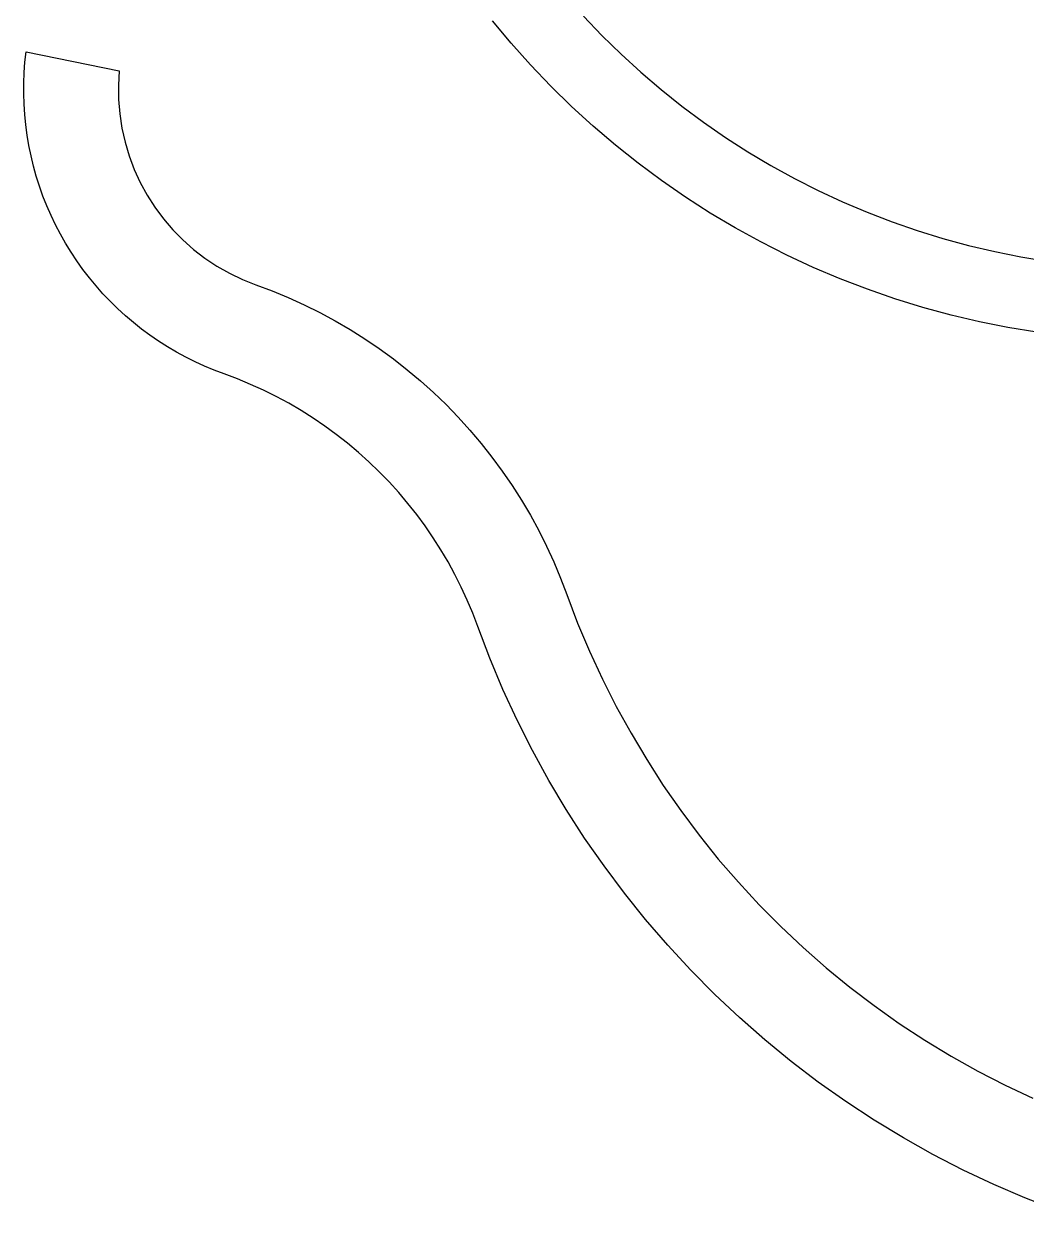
# Model space of a CAD drawing. Header units: millimetres. Extents: x 617751 to 636088, y 68402 to 77988.
# Drawn here: x 622477.3 to 622528.5, y 69410.2 to 69470.8 of the extents above; entities that cross this region are included whole.
import ezdxf

# ---------------------------------------------------------------- set-up
doc = ezdxf.new("R2010")
doc.units = ezdxf.units.MM
doc.header["$LTSCALE"] = 3
doc.header["$MEASUREMENT"] = 0
doc.layers.add('ALINHAMENTO PREDIAL', color=120, linetype='Continuous')

msp = doc.modelspace()

# ---------------------------------------------------------------- linework, layer by layer
at = {"layer": 'ALINHAMENTO PREDIAL'}
for points in [[(622505.899, 69471.169), (622506.842, 69470.182), (622507.818, 69469.228), (622508.826, 69468.307), (622509.864, 69467.421), (622510.932, 69466.571), (622512.029, 69465.757), (622513.152, 69464.981), (622514.301, 69464.244), (622515.474, 69463.546), (622516.67, 69462.888), (622517.888, 69462.272), (622519.126, 69461.697), (622520.383, 69461.164), (622521.657, 69460.674), (622522.947, 69460.228), (622524.252, 69459.826), (622525.569, 69459.468), (622526.898, 69459.155), (622528.237, 69458.888), (622529.584, 69458.666)], [(622505.899, 69471.169), (622506.842, 69470.182), (622507.818, 69469.228), (622508.826, 69468.307), (622509.864, 69467.421), (622510.932, 69466.571), (622512.029, 69465.757), (622513.152, 69464.981), (622514.301, 69464.244), (622515.474, 69463.546), (622516.67, 69462.888), (622517.888, 69462.272), (622519.126, 69461.697), (622520.383, 69461.164), (622521.657, 69460.674), (622522.947, 69460.228), (622524.252, 69459.826), (622525.569, 69459.468), (622526.898, 69459.155), (622528.237, 69458.888), (622529.584, 69458.666)], [(622505.899, 69471.169), (622506.842, 69470.182), (622507.818, 69469.228), (622508.826, 69468.307), (622509.864, 69467.421), (622510.932, 69466.571), (622512.029, 69465.757), (622513.152, 69464.981), (622514.301, 69464.244), (622515.474, 69463.546), (622516.67, 69462.888), (622517.888, 69462.272), (622519.126, 69461.697), (622520.383, 69461.164), (622521.657, 69460.674), (622522.947, 69460.228), (622524.252, 69459.826), (622525.569, 69459.468), (622526.898, 69459.155), (622528.237, 69458.888), (622529.584, 69458.666)], [(622505.899, 69471.169), (622506.842, 69470.182), (622507.818, 69469.228), (622508.826, 69468.307), (622509.864, 69467.421), (622510.932, 69466.571), (622512.029, 69465.757), (622513.152, 69464.981), (622514.301, 69464.244), (622515.474, 69463.546), (622516.67, 69462.888), (622517.888, 69462.272), (622519.126, 69461.697), (622520.383, 69461.164), (622521.657, 69460.674), (622522.947, 69460.228), (622524.252, 69459.826), (622525.569, 69459.468), (622526.898, 69459.155), (622528.237, 69458.888), (622529.584, 69458.666)], [(622505.899, 69471.169), (622506.842, 69470.182), (622507.818, 69469.228), (622508.826, 69468.307), (622509.864, 69467.421), (622510.932, 69466.571), (622512.029, 69465.757), (622513.152, 69464.981), (622514.301, 69464.244), (622515.474, 69463.546), (622516.67, 69462.888), (622517.888, 69462.272), (622519.126, 69461.697), (622520.383, 69461.164), (622521.657, 69460.674), (622522.947, 69460.228), (622524.252, 69459.826), (622525.569, 69459.468), (622526.898, 69459.155), (622528.237, 69458.888), (622529.584, 69458.666)], [(622505.899, 69471.169), (622506.842, 69470.182), (622507.818, 69469.228), (622508.826, 69468.307), (622509.864, 69467.421), (622510.932, 69466.571), (622512.029, 69465.757), (622513.152, 69464.981), (622514.301, 69464.244), (622515.474, 69463.546), (622516.67, 69462.888), (622517.888, 69462.272), (622519.126, 69461.697), (622520.383, 69461.164), (622521.657, 69460.674), (622522.947, 69460.228), (622524.252, 69459.826), (622525.569, 69459.468), (622526.898, 69459.155), (622528.237, 69458.888), (622529.584, 69458.666)], [(622505.899, 69471.169), (622506.842, 69470.182), (622507.818, 69469.228), (622508.826, 69468.307), (622509.864, 69467.421), (622510.932, 69466.571), (622512.029, 69465.757), (622513.152, 69464.981), (622514.301, 69464.244), (622515.474, 69463.546), (622516.67, 69462.888), (622517.888, 69462.272), (622519.126, 69461.697), (622520.383, 69461.164), (622521.657, 69460.674), (622522.947, 69460.228), (622524.252, 69459.826), (622525.569, 69459.468), (622526.898, 69459.155), (622528.237, 69458.888), (622529.584, 69458.666)], [(622505.899, 69471.169), (622506.842, 69470.182), (622507.818, 69469.228), (622508.826, 69468.307), (622509.864, 69467.421), (622510.932, 69466.571), (622512.029, 69465.757), (622513.152, 69464.981), (622514.301, 69464.244), (622515.474, 69463.546), (622516.67, 69462.888), (622517.888, 69462.272), (622519.126, 69461.697), (622520.383, 69461.164), (622521.657, 69460.674), (622522.947, 69460.228), (622524.252, 69459.826), (622525.569, 69459.468), (622526.898, 69459.155), (622528.237, 69458.888), (622529.584, 69458.666)], [(622529.048, 69455.034), (622527.578, 69455.276), (622526.118, 69455.568), (622524.668, 69455.91), (622523.23, 69456.3), (622521.806, 69456.739), (622520.399, 69457.226), (622519.008, 69457.76), (622517.636, 69458.342), (622516.285, 69458.969), (622514.956, 69459.642), (622513.651, 69460.36), (622512.371, 69461.121), (622511.117, 69461.926), (622509.891, 69462.773), (622508.695, 69463.66), (622507.53, 69464.588), (622506.396, 69465.555), (622505.297, 69466.56), (622504.232, 69467.601), (622503.202, 69468.678), (622502.21, 69469.79), (622501.257, 69470.934)], [(622529.048, 69455.034), (622527.578, 69455.276), (622526.118, 69455.568), (622524.668, 69455.91), (622523.23, 69456.3), (622521.806, 69456.739), (622520.399, 69457.226), (622519.008, 69457.76), (622517.636, 69458.342), (622516.285, 69458.969), (622514.956, 69459.642), (622513.651, 69460.36), (622512.371, 69461.121), (622511.117, 69461.926), (622509.891, 69462.773), (622508.695, 69463.66), (622507.53, 69464.588), (622506.396, 69465.555), (622505.297, 69466.56), (622504.232, 69467.601), (622503.202, 69468.678), (622502.21, 69469.79), (622501.257, 69470.934)], [(622529.048, 69455.034), (622527.578, 69455.276), (622526.118, 69455.568), (622524.668, 69455.91), (622523.23, 69456.3), (622521.806, 69456.739), (622520.399, 69457.226), (622519.008, 69457.76), (622517.636, 69458.342), (622516.285, 69458.969), (622514.956, 69459.642), (622513.651, 69460.36), (622512.371, 69461.121), (622511.117, 69461.926), (622509.891, 69462.773), (622508.695, 69463.66), (622507.53, 69464.588), (622506.396, 69465.555), (622505.297, 69466.56), (622504.232, 69467.601), (622503.202, 69468.678), (622502.21, 69469.79), (622501.257, 69470.934)], [(622529.048, 69455.034), (622527.578, 69455.276), (622526.118, 69455.568), (622524.668, 69455.91), (622523.23, 69456.3), (622521.806, 69456.739), (622520.399, 69457.226), (622519.008, 69457.76), (622517.636, 69458.342), (622516.285, 69458.969), (622514.956, 69459.642), (622513.651, 69460.36), (622512.371, 69461.121), (622511.117, 69461.926), (622509.891, 69462.773), (622508.695, 69463.66), (622507.53, 69464.588), (622506.396, 69465.555), (622505.297, 69466.56), (622504.232, 69467.601), (622503.202, 69468.678), (622502.21, 69469.79), (622501.257, 69470.934)], [(622529.048, 69455.034), (622527.578, 69455.276), (622526.118, 69455.568), (622524.668, 69455.91), (622523.23, 69456.3), (622521.806, 69456.739), (622520.399, 69457.226), (622519.008, 69457.76), (622517.636, 69458.342), (622516.285, 69458.969), (622514.956, 69459.642), (622513.651, 69460.36), (622512.371, 69461.121), (622511.117, 69461.926), (622509.891, 69462.773), (622508.695, 69463.66), (622507.53, 69464.588), (622506.396, 69465.555), (622505.297, 69466.56), (622504.232, 69467.601), (622503.202, 69468.678), (622502.21, 69469.79), (622501.257, 69470.934)], [(622529.048, 69455.034), (622527.578, 69455.276), (622526.118, 69455.568), (622524.668, 69455.91), (622523.23, 69456.3), (622521.806, 69456.739), (622520.399, 69457.226), (622519.008, 69457.76), (622517.636, 69458.342), (622516.285, 69458.969), (622514.956, 69459.642), (622513.651, 69460.36), (622512.371, 69461.121), (622511.117, 69461.926), (622509.891, 69462.773), (622508.695, 69463.66), (622507.53, 69464.588), (622506.396, 69465.555), (622505.297, 69466.56), (622504.232, 69467.601), (622503.202, 69468.678), (622502.21, 69469.79), (622501.257, 69470.934)], [(622529.048, 69455.034), (622527.578, 69455.276), (622526.118, 69455.568), (622524.668, 69455.91), (622523.23, 69456.3), (622521.806, 69456.739), (622520.399, 69457.226), (622519.008, 69457.76), (622517.636, 69458.342), (622516.285, 69458.969), (622514.956, 69459.642), (622513.651, 69460.36), (622512.371, 69461.121), (622511.117, 69461.926), (622509.891, 69462.773), (622508.695, 69463.66), (622507.53, 69464.588), (622506.396, 69465.555), (622505.297, 69466.56), (622504.232, 69467.601), (622503.202, 69468.678), (622502.21, 69469.79), (622501.257, 69470.934)], [(622529.048, 69455.034), (622527.578, 69455.276), (622526.118, 69455.568), (622524.668, 69455.91), (622523.23, 69456.3), (622521.806, 69456.739), (622520.399, 69457.226), (622519.008, 69457.76), (622517.636, 69458.342), (622516.285, 69458.969), (622514.956, 69459.642), (622513.651, 69460.36), (622512.371, 69461.121), (622511.117, 69461.926), (622509.891, 69462.773), (622508.695, 69463.66), (622507.53, 69464.588), (622506.396, 69465.555), (622505.297, 69466.56), (622504.232, 69467.601), (622503.202, 69468.678), (622502.21, 69469.79), (622501.257, 69470.934)], [(622530.06, 69410.213), (622528.445, 69410.843), (622526.853, 69411.528), (622525.286, 69412.268), (622523.746, 69413.063), (622522.235, 69413.91), (622520.753, 69414.81), (622519.304, 69415.761), (622517.889, 69416.761), (622516.51, 69417.81), (622515.168, 69418.907), (622513.865, 69420.049), (622512.603, 69421.236), (622511.382, 69422.467), (622510.206, 69423.739), (622509.074, 69425.051), (622507.988, 69426.402), (622506.951, 69427.79), (622505.962, 69429.213), (622505.023, 69430.67), (622504.136, 69432.159), (622503.301, 69433.677), (622502.519, 69435.224), (622501.792, 69436.797), (622501.119, 69438.394), (622500.503, 69440.014), (622500.245, 69440.693), (622499.964, 69441.363), (622499.661, 69442.022), (622499.335, 69442.672), (622498.988, 69443.309), (622498.619, 69443.935), (622498.229, 69444.548), (622497.818, 69445.147), (622497.387, 69445.731), (622496.937, 69446.301), (622496.468, 69446.855), (622495.98, 69447.393), (622495.474, 69447.914), (622494.95, 69448.418), (622494.41, 69448.904), (622493.854, 69449.37), (622493.282, 69449.818), (622492.695, 69450.246), (622492.094, 69450.654), (622491.48, 69451.041), (622490.852, 69451.407), (622490.213, 69451.752), (622489.562, 69452.075), (622488.901, 69452.375), (622488.23, 69452.653), (622487.55, 69452.908), (622487.049, 69453.096), (622486.555, 69453.301), (622486.068, 69453.523), (622485.59, 69453.762), (622485.12, 69454.018), (622484.659, 69454.29), (622484.208, 69454.577), (622483.767, 69454.881), (622483.337, 69455.199), (622482.918, 69455.532), (622482.511, 69455.879), (622482.116, 69456.241), (622481.735, 69456.616), (622481.366, 69457.004), (622481.011, 69457.404), (622480.671, 69457.817), (622480.345, 69458.241), (622480.034, 69458.676), (622479.738, 69459.122), (622479.458, 69459.578), (622479.194, 69460.043), (622478.946, 69460.518), (622478.715, 69461), (622478.5, 69461.491), (622478.303, 69461.988), (622478.124, 69462.492), (622477.962, 69463.002), (622477.818, 69463.517), (622477.692, 69464.037), (622477.584, 69464.561), (622477.494, 69465.089), (622477.423, 69465.619), (622477.37, 69466.152), (622477.336, 69466.686), (622477.32, 69467.22), (622477.323, 69467.755), (622477.345, 69468.29), (622477.385, 69468.824), (622477.443, 69469.355), (622482.196, 69468.377), (622482.154, 69467.645), (622482.163, 69466.911), (622482.222, 69466.179), (622482.333, 69465.454), (622482.493, 69464.738), (622482.703, 69464.035), (622482.962, 69463.348), (622483.267, 69462.68), (622483.618, 69462.036), (622484.013, 69461.417), (622484.45, 69460.828), (622484.927, 69460.27), (622485.442, 69459.747), (622485.991, 69459.261), (622486.574, 69458.814), (622487.185, 69458.409), (622487.824, 69458.047), (622488.486, 69457.731), (622489.169, 69457.461), (622490.002, 69457.148), (622490.825, 69456.808), (622491.636, 69456.44), (622492.433, 69456.044), (622493.217, 69455.621), (622493.986, 69455.173), (622494.74, 69454.698), (622495.476, 69454.198), (622496.196, 69453.673), (622496.897, 69453.124), (622497.579, 69452.552), (622498.241, 69451.957), (622498.883, 69451.339), (622499.503, 69450.7), (622500.101, 69450.041), (622500.677, 69449.361), (622501.229, 69448.663), (622501.757, 69447.946), (622502.26, 69447.212), (622502.739, 69446.46), (622503.191, 69445.693), (622503.617, 69444.912), (622504.016, 69444.116), (622504.388, 69443.307), (622504.733, 69442.486), (622505.049, 69441.653), (622505.605, 69440.191), (622506.212, 69438.748), (622506.869, 69437.328), (622507.575, 69435.932), (622508.329, 69434.561), (622509.13, 69433.217), (622509.978, 69431.901), (622510.87, 69430.616), (622511.807, 69429.363), (622512.787, 69428.143), (622513.809, 69426.958), (622514.872, 69425.809), (622515.974, 69424.699), (622517.114, 69423.627), (622518.29, 69422.595), (622519.502, 69421.605), (622520.747, 69420.658), (622522.025, 69419.754), (622523.333, 69418.896), (622524.671, 69418.084), (622526.036, 69417.318), (622527.426, 69416.601), (622528.841, 69415.933)], [(622530.06, 69410.213), (622528.445, 69410.843), (622526.853, 69411.528), (622525.286, 69412.268), (622523.746, 69413.063), (622522.235, 69413.91), (622520.753, 69414.81), (622519.304, 69415.761), (622517.889, 69416.761), (622516.51, 69417.81), (622515.168, 69418.907), (622513.865, 69420.049), (622512.603, 69421.236), (622511.382, 69422.467), (622510.206, 69423.739), (622509.074, 69425.051), (622507.988, 69426.402), (622506.951, 69427.79), (622505.962, 69429.213), (622505.023, 69430.67), (622504.136, 69432.159), (622503.301, 69433.677), (622502.519, 69435.224), (622501.792, 69436.797), (622501.119, 69438.394), (622500.503, 69440.014), (622500.245, 69440.693), (622499.964, 69441.363), (622499.661, 69442.022), (622499.335, 69442.672), (622498.988, 69443.309), (622498.619, 69443.935), (622498.229, 69444.548), (622497.818, 69445.147), (622497.387, 69445.731), (622496.937, 69446.301), (622496.468, 69446.855), (622495.98, 69447.393), (622495.474, 69447.914), (622494.95, 69448.418), (622494.41, 69448.904), (622493.854, 69449.37), (622493.282, 69449.818), (622492.695, 69450.246), (622492.094, 69450.654), (622491.48, 69451.041), (622490.852, 69451.407), (622490.213, 69451.752), (622489.562, 69452.075), (622488.901, 69452.375), (622488.23, 69452.653), (622487.55, 69452.908), (622487.049, 69453.096), (622486.555, 69453.301), (622486.068, 69453.523), (622485.59, 69453.762), (622485.12, 69454.018), (622484.659, 69454.29), (622484.208, 69454.577), (622483.767, 69454.881), (622483.337, 69455.199), (622482.918, 69455.532), (622482.511, 69455.879), (622482.116, 69456.241), (622481.735, 69456.616), (622481.366, 69457.004), (622481.011, 69457.404), (622480.671, 69457.817), (622480.345, 69458.241), (622480.034, 69458.676), (622479.738, 69459.122), (622479.458, 69459.578), (622479.194, 69460.043), (622478.946, 69460.518), (622478.715, 69461), (622478.5, 69461.491), (622478.303, 69461.988), (622478.124, 69462.492), (622477.962, 69463.002), (622477.818, 69463.517), (622477.692, 69464.037), (622477.584, 69464.561), (622477.494, 69465.089), (622477.423, 69465.619), (622477.37, 69466.152), (622477.336, 69466.686), (622477.32, 69467.22), (622477.323, 69467.755), (622477.345, 69468.29), (622477.385, 69468.824), (622477.443, 69469.355), (622482.196, 69468.377), (622482.154, 69467.645), (622482.163, 69466.911), (622482.222, 69466.179), (622482.333, 69465.454), (622482.493, 69464.738), (622482.703, 69464.035), (622482.962, 69463.348), (622483.267, 69462.68), (622483.618, 69462.036), (622484.013, 69461.417), (622484.45, 69460.828), (622484.927, 69460.27), (622485.442, 69459.747), (622485.991, 69459.261), (622486.574, 69458.814), (622487.185, 69458.409), (622487.824, 69458.047), (622488.486, 69457.731), (622489.169, 69457.461), (622490.002, 69457.148), (622490.825, 69456.808), (622491.636, 69456.44), (622492.433, 69456.044), (622493.217, 69455.621), (622493.986, 69455.173), (622494.74, 69454.698), (622495.476, 69454.198), (622496.196, 69453.673), (622496.897, 69453.124), (622497.579, 69452.552), (622498.241, 69451.957), (622498.883, 69451.339), (622499.503, 69450.7), (622500.101, 69450.041), (622500.677, 69449.361), (622501.229, 69448.663), (622501.757, 69447.946), (622502.26, 69447.212), (622502.739, 69446.46), (622503.191, 69445.693), (622503.617, 69444.912), (622504.016, 69444.116), (622504.388, 69443.307), (622504.733, 69442.486), (622505.049, 69441.653), (622505.605, 69440.191), (622506.212, 69438.748), (622506.869, 69437.328), (622507.575, 69435.932), (622508.329, 69434.561), (622509.13, 69433.217), (622509.978, 69431.901), (622510.87, 69430.616), (622511.807, 69429.363), (622512.787, 69428.143), (622513.809, 69426.958), (622514.872, 69425.809), (622515.974, 69424.699), (622517.114, 69423.627), (622518.29, 69422.595), (622519.502, 69421.605), (622520.747, 69420.658), (622522.025, 69419.754), (622523.333, 69418.896), (622524.671, 69418.084), (622526.036, 69417.318), (622527.426, 69416.601), (622528.841, 69415.933)], [(622530.06, 69410.213), (622528.445, 69410.843), (622526.853, 69411.528), (622525.286, 69412.268), (622523.746, 69413.063), (622522.235, 69413.91), (622520.753, 69414.81), (622519.304, 69415.761), (622517.889, 69416.761), (622516.51, 69417.81), (622515.168, 69418.907), (622513.865, 69420.049), (622512.603, 69421.236), (622511.382, 69422.467), (622510.206, 69423.739), (622509.074, 69425.051), (622507.988, 69426.402), (622506.951, 69427.79), (622505.962, 69429.213), (622505.023, 69430.67), (622504.136, 69432.159), (622503.301, 69433.677), (622502.519, 69435.224), (622501.792, 69436.797), (622501.119, 69438.394), (622500.503, 69440.014), (622500.245, 69440.693), (622499.964, 69441.363), (622499.661, 69442.022), (622499.335, 69442.672), (622498.988, 69443.309), (622498.619, 69443.935), (622498.229, 69444.548), (622497.818, 69445.147), (622497.387, 69445.731), (622496.937, 69446.301), (622496.468, 69446.855), (622495.98, 69447.393), (622495.474, 69447.914), (622494.95, 69448.418), (622494.41, 69448.904), (622493.854, 69449.37), (622493.282, 69449.818), (622492.695, 69450.246), (622492.094, 69450.654), (622491.48, 69451.041), (622490.852, 69451.407), (622490.213, 69451.752), (622489.562, 69452.075), (622488.901, 69452.375), (622488.23, 69452.653), (622487.55, 69452.908), (622487.049, 69453.096), (622486.555, 69453.301), (622486.068, 69453.523), (622485.59, 69453.762), (622485.12, 69454.018), (622484.659, 69454.29), (622484.208, 69454.577), (622483.767, 69454.881), (622483.337, 69455.199), (622482.918, 69455.532), (622482.511, 69455.879), (622482.116, 69456.241), (622481.735, 69456.616), (622481.366, 69457.004), (622481.011, 69457.404), (622480.671, 69457.817), (622480.345, 69458.241), (622480.034, 69458.676), (622479.738, 69459.122), (622479.458, 69459.578), (622479.194, 69460.043), (622478.946, 69460.518), (622478.715, 69461), (622478.5, 69461.491), (622478.303, 69461.988), (622478.124, 69462.492), (622477.962, 69463.002), (622477.818, 69463.517), (622477.692, 69464.037), (622477.584, 69464.561), (622477.494, 69465.089), (622477.423, 69465.619), (622477.37, 69466.152), (622477.336, 69466.686), (622477.32, 69467.22), (622477.323, 69467.755), (622477.345, 69468.29), (622477.385, 69468.824), (622477.443, 69469.355), (622482.196, 69468.377), (622482.154, 69467.645), (622482.163, 69466.911), (622482.222, 69466.179), (622482.333, 69465.454), (622482.493, 69464.738), (622482.703, 69464.035), (622482.962, 69463.348), (622483.267, 69462.68), (622483.618, 69462.036), (622484.013, 69461.417), (622484.45, 69460.828), (622484.927, 69460.27), (622485.442, 69459.747), (622485.991, 69459.261), (622486.574, 69458.814), (622487.185, 69458.409), (622487.824, 69458.047), (622488.486, 69457.731), (622489.169, 69457.461), (622490.002, 69457.148), (622490.825, 69456.808), (622491.636, 69456.44), (622492.433, 69456.044), (622493.217, 69455.621), (622493.986, 69455.173), (622494.74, 69454.698), (622495.476, 69454.198), (622496.196, 69453.673), (622496.897, 69453.124), (622497.579, 69452.552), (622498.241, 69451.957), (622498.883, 69451.339), (622499.503, 69450.7), (622500.101, 69450.041), (622500.677, 69449.361), (622501.229, 69448.663), (622501.757, 69447.946), (622502.26, 69447.212), (622502.739, 69446.46), (622503.191, 69445.693), (622503.617, 69444.912), (622504.016, 69444.116), (622504.388, 69443.307), (622504.733, 69442.486), (622505.049, 69441.653), (622505.605, 69440.191), (622506.212, 69438.748), (622506.869, 69437.328), (622507.575, 69435.932), (622508.329, 69434.561), (622509.13, 69433.217), (622509.978, 69431.901), (622510.87, 69430.616), (622511.807, 69429.363), (622512.787, 69428.143), (622513.809, 69426.958), (622514.872, 69425.809), (622515.974, 69424.699), (622517.114, 69423.627), (622518.29, 69422.595), (622519.502, 69421.605), (622520.747, 69420.658), (622522.025, 69419.754), (622523.333, 69418.896), (622524.671, 69418.084), (622526.036, 69417.318), (622527.426, 69416.601), (622528.841, 69415.933)], [(622530.06, 69410.213), (622528.445, 69410.843), (622526.853, 69411.528), (622525.286, 69412.268), (622523.746, 69413.063), (622522.235, 69413.91), (622520.753, 69414.81), (622519.304, 69415.761), (622517.889, 69416.761), (622516.51, 69417.81), (622515.168, 69418.907), (622513.865, 69420.049), (622512.603, 69421.236), (622511.382, 69422.467), (622510.206, 69423.739), (622509.074, 69425.051), (622507.988, 69426.402), (622506.951, 69427.79), (622505.962, 69429.213), (622505.023, 69430.67), (622504.136, 69432.159), (622503.301, 69433.677), (622502.519, 69435.224), (622501.792, 69436.797), (622501.119, 69438.394), (622500.503, 69440.014), (622500.245, 69440.693), (622499.964, 69441.363), (622499.661, 69442.022), (622499.335, 69442.672), (622498.988, 69443.309), (622498.619, 69443.935), (622498.229, 69444.548), (622497.818, 69445.147), (622497.387, 69445.731), (622496.937, 69446.301), (622496.468, 69446.855), (622495.98, 69447.393), (622495.474, 69447.914), (622494.95, 69448.418), (622494.41, 69448.904), (622493.854, 69449.37), (622493.282, 69449.818), (622492.695, 69450.246), (622492.094, 69450.654), (622491.48, 69451.041), (622490.852, 69451.407), (622490.213, 69451.752), (622489.562, 69452.075), (622488.901, 69452.375), (622488.23, 69452.653), (622487.55, 69452.908), (622487.049, 69453.096), (622486.555, 69453.301), (622486.068, 69453.523), (622485.59, 69453.762), (622485.12, 69454.018), (622484.659, 69454.29), (622484.208, 69454.577), (622483.767, 69454.881), (622483.337, 69455.199), (622482.918, 69455.532), (622482.511, 69455.879), (622482.116, 69456.241), (622481.735, 69456.616), (622481.366, 69457.004), (622481.011, 69457.404), (622480.671, 69457.817), (622480.345, 69458.241), (622480.034, 69458.676), (622479.738, 69459.122), (622479.458, 69459.578), (622479.194, 69460.043), (622478.946, 69460.518), (622478.715, 69461), (622478.5, 69461.491), (622478.303, 69461.988), (622478.124, 69462.492), (622477.962, 69463.002), (622477.818, 69463.517), (622477.692, 69464.037), (622477.584, 69464.561), (622477.494, 69465.089), (622477.423, 69465.619), (622477.37, 69466.152), (622477.336, 69466.686), (622477.32, 69467.22), (622477.323, 69467.755), (622477.345, 69468.29), (622477.385, 69468.824), (622477.443, 69469.355), (622482.196, 69468.377), (622482.154, 69467.645), (622482.163, 69466.911), (622482.222, 69466.179), (622482.333, 69465.454), (622482.493, 69464.738), (622482.703, 69464.035), (622482.962, 69463.348), (622483.267, 69462.68), (622483.618, 69462.036), (622484.013, 69461.417), (622484.45, 69460.828), (622484.927, 69460.27), (622485.442, 69459.747), (622485.991, 69459.261), (622486.574, 69458.814), (622487.185, 69458.409), (622487.824, 69458.047), (622488.486, 69457.731), (622489.169, 69457.461), (622490.002, 69457.148), (622490.825, 69456.808), (622491.636, 69456.44), (622492.433, 69456.044), (622493.217, 69455.621), (622493.986, 69455.173), (622494.74, 69454.698), (622495.476, 69454.198), (622496.196, 69453.673), (622496.897, 69453.124), (622497.579, 69452.552), (622498.241, 69451.957), (622498.883, 69451.339), (622499.503, 69450.7), (622500.101, 69450.041), (622500.677, 69449.361), (622501.229, 69448.663), (622501.757, 69447.946), (622502.26, 69447.212), (622502.739, 69446.46), (622503.191, 69445.693), (622503.617, 69444.912), (622504.016, 69444.116), (622504.388, 69443.307), (622504.733, 69442.486), (622505.049, 69441.653), (622505.605, 69440.191), (622506.212, 69438.748), (622506.869, 69437.328), (622507.575, 69435.932), (622508.329, 69434.561), (622509.13, 69433.217), (622509.978, 69431.901), (622510.87, 69430.616), (622511.807, 69429.363), (622512.787, 69428.143), (622513.809, 69426.958), (622514.872, 69425.809), (622515.974, 69424.699), (622517.114, 69423.627), (622518.29, 69422.595), (622519.502, 69421.605), (622520.747, 69420.658), (622522.025, 69419.754), (622523.333, 69418.896), (622524.671, 69418.084), (622526.036, 69417.318), (622527.426, 69416.601), (622528.841, 69415.933)], [(622530.06, 69410.213), (622528.445, 69410.843), (622526.853, 69411.528), (622525.286, 69412.268), (622523.746, 69413.063), (622522.235, 69413.91), (622520.753, 69414.81), (622519.304, 69415.761), (622517.889, 69416.761), (622516.51, 69417.81), (622515.168, 69418.907), (622513.865, 69420.049), (622512.603, 69421.236), (622511.382, 69422.467), (622510.206, 69423.739), (622509.074, 69425.051), (622507.988, 69426.402), (622506.951, 69427.79), (622505.962, 69429.213), (622505.023, 69430.67), (622504.136, 69432.159), (622503.301, 69433.677), (622502.519, 69435.224), (622501.792, 69436.797), (622501.119, 69438.394), (622500.503, 69440.014), (622500.245, 69440.693), (622499.964, 69441.363), (622499.661, 69442.022), (622499.335, 69442.672), (622498.988, 69443.309), (622498.619, 69443.935), (622498.229, 69444.548), (622497.818, 69445.147), (622497.387, 69445.731), (622496.937, 69446.301), (622496.468, 69446.855), (622495.98, 69447.393), (622495.474, 69447.914), (622494.95, 69448.418), (622494.41, 69448.904), (622493.854, 69449.37), (622493.282, 69449.818), (622492.695, 69450.246), (622492.094, 69450.654), (622491.48, 69451.041), (622490.852, 69451.407), (622490.213, 69451.752), (622489.562, 69452.075), (622488.901, 69452.375), (622488.23, 69452.653), (622487.55, 69452.908), (622487.049, 69453.096), (622486.555, 69453.301), (622486.068, 69453.523), (622485.59, 69453.762), (622485.12, 69454.018), (622484.659, 69454.29), (622484.208, 69454.577), (622483.767, 69454.881), (622483.337, 69455.199), (622482.918, 69455.532), (622482.511, 69455.879), (622482.116, 69456.241), (622481.735, 69456.616), (622481.366, 69457.004), (622481.011, 69457.404), (622480.671, 69457.817), (622480.345, 69458.241), (622480.034, 69458.676), (622479.738, 69459.122), (622479.458, 69459.578), (622479.194, 69460.043), (622478.946, 69460.518), (622478.715, 69461), (622478.5, 69461.491), (622478.303, 69461.988), (622478.124, 69462.492), (622477.962, 69463.002), (622477.818, 69463.517), (622477.692, 69464.037), (622477.584, 69464.561), (622477.494, 69465.089), (622477.423, 69465.619), (622477.37, 69466.152), (622477.336, 69466.686), (622477.32, 69467.22), (622477.323, 69467.755), (622477.345, 69468.29), (622477.385, 69468.824), (622477.443, 69469.355), (622482.196, 69468.377), (622482.154, 69467.645), (622482.163, 69466.911), (622482.222, 69466.179), (622482.333, 69465.454), (622482.493, 69464.738), (622482.703, 69464.035), (622482.962, 69463.348), (622483.267, 69462.68), (622483.618, 69462.036), (622484.013, 69461.417), (622484.45, 69460.828), (622484.927, 69460.27), (622485.442, 69459.747), (622485.991, 69459.261), (622486.574, 69458.814), (622487.185, 69458.409), (622487.824, 69458.047), (622488.486, 69457.731), (622489.169, 69457.461), (622490.002, 69457.148), (622490.825, 69456.808), (622491.636, 69456.44), (622492.433, 69456.044), (622493.217, 69455.621), (622493.986, 69455.173), (622494.74, 69454.698), (622495.476, 69454.198), (622496.196, 69453.673), (622496.897, 69453.124), (622497.579, 69452.552), (622498.241, 69451.957), (622498.883, 69451.339), (622499.503, 69450.7), (622500.101, 69450.041), (622500.677, 69449.361), (622501.229, 69448.663), (622501.757, 69447.946), (622502.26, 69447.212), (622502.739, 69446.46), (622503.191, 69445.693), (622503.617, 69444.912), (622504.016, 69444.116), (622504.388, 69443.307), (622504.733, 69442.486), (622505.049, 69441.653), (622505.605, 69440.191), (622506.212, 69438.748), (622506.869, 69437.328), (622507.575, 69435.932), (622508.329, 69434.561), (622509.13, 69433.217), (622509.978, 69431.901), (622510.87, 69430.616), (622511.807, 69429.363), (622512.787, 69428.143), (622513.809, 69426.958), (622514.872, 69425.809), (622515.974, 69424.699), (622517.114, 69423.627), (622518.29, 69422.595), (622519.502, 69421.605), (622520.747, 69420.658), (622522.025, 69419.754), (622523.333, 69418.896), (622524.671, 69418.084), (622526.036, 69417.318), (622527.426, 69416.601), (622528.841, 69415.933)], [(622530.06, 69410.213), (622528.445, 69410.843), (622526.853, 69411.528), (622525.286, 69412.268), (622523.746, 69413.063), (622522.235, 69413.91), (622520.753, 69414.81), (622519.304, 69415.761), (622517.889, 69416.761), (622516.51, 69417.81), (622515.168, 69418.907), (622513.865, 69420.049), (622512.603, 69421.236), (622511.382, 69422.467), (622510.206, 69423.739), (622509.074, 69425.051), (622507.988, 69426.402), (622506.951, 69427.79), (622505.962, 69429.213), (622505.023, 69430.67), (622504.136, 69432.159), (622503.301, 69433.677), (622502.519, 69435.224), (622501.792, 69436.797), (622501.119, 69438.394), (622500.503, 69440.014), (622500.245, 69440.693), (622499.964, 69441.363), (622499.661, 69442.022), (622499.335, 69442.672), (622498.988, 69443.309), (622498.619, 69443.935), (622498.229, 69444.548), (622497.818, 69445.147), (622497.387, 69445.731), (622496.937, 69446.301), (622496.468, 69446.855), (622495.98, 69447.393), (622495.474, 69447.914), (622494.95, 69448.418), (622494.41, 69448.904), (622493.854, 69449.37), (622493.282, 69449.818), (622492.695, 69450.246), (622492.094, 69450.654), (622491.48, 69451.041), (622490.852, 69451.407), (622490.213, 69451.752), (622489.562, 69452.075), (622488.901, 69452.375), (622488.23, 69452.653), (622487.55, 69452.908), (622487.049, 69453.096), (622486.555, 69453.301), (622486.068, 69453.523), (622485.59, 69453.762), (622485.12, 69454.018), (622484.659, 69454.29), (622484.208, 69454.577), (622483.767, 69454.881), (622483.337, 69455.199), (622482.918, 69455.532), (622482.511, 69455.879), (622482.116, 69456.241), (622481.735, 69456.616), (622481.366, 69457.004), (622481.011, 69457.404), (622480.671, 69457.817), (622480.345, 69458.241), (622480.034, 69458.676), (622479.738, 69459.122), (622479.458, 69459.578), (622479.194, 69460.043), (622478.946, 69460.518), (622478.715, 69461), (622478.5, 69461.491), (622478.303, 69461.988), (622478.124, 69462.492), (622477.962, 69463.002), (622477.818, 69463.517), (622477.692, 69464.037), (622477.584, 69464.561), (622477.494, 69465.089), (622477.423, 69465.619), (622477.37, 69466.152), (622477.336, 69466.686), (622477.32, 69467.22), (622477.323, 69467.755), (622477.345, 69468.29), (622477.385, 69468.824), (622477.443, 69469.355), (622482.196, 69468.377), (622482.154, 69467.645), (622482.163, 69466.911), (622482.222, 69466.179), (622482.333, 69465.454), (622482.493, 69464.738), (622482.703, 69464.035), (622482.962, 69463.348), (622483.267, 69462.68), (622483.618, 69462.036), (622484.013, 69461.417), (622484.45, 69460.828), (622484.927, 69460.27), (622485.442, 69459.747), (622485.991, 69459.261), (622486.574, 69458.814), (622487.185, 69458.409), (622487.824, 69458.047), (622488.486, 69457.731), (622489.169, 69457.461), (622490.002, 69457.148), (622490.825, 69456.808), (622491.636, 69456.44), (622492.433, 69456.044), (622493.217, 69455.621), (622493.986, 69455.173), (622494.74, 69454.698), (622495.476, 69454.198), (622496.196, 69453.673), (622496.897, 69453.124), (622497.579, 69452.552), (622498.241, 69451.957), (622498.883, 69451.339), (622499.503, 69450.7), (622500.101, 69450.041), (622500.677, 69449.361), (622501.229, 69448.663), (622501.757, 69447.946), (622502.26, 69447.212), (622502.739, 69446.46), (622503.191, 69445.693), (622503.617, 69444.912), (622504.016, 69444.116), (622504.388, 69443.307), (622504.733, 69442.486), (622505.049, 69441.653), (622505.605, 69440.191), (622506.212, 69438.748), (622506.869, 69437.328), (622507.575, 69435.932), (622508.329, 69434.561), (622509.13, 69433.217), (622509.978, 69431.901), (622510.87, 69430.616), (622511.807, 69429.363), (622512.787, 69428.143), (622513.809, 69426.958), (622514.872, 69425.809), (622515.974, 69424.699), (622517.114, 69423.627), (622518.29, 69422.595), (622519.502, 69421.605), (622520.747, 69420.658), (622522.025, 69419.754), (622523.333, 69418.896), (622524.671, 69418.084), (622526.036, 69417.318), (622527.426, 69416.601), (622528.841, 69415.933)], [(622530.06, 69410.213), (622528.445, 69410.843), (622526.853, 69411.528), (622525.286, 69412.268), (622523.746, 69413.063), (622522.235, 69413.91), (622520.753, 69414.81), (622519.304, 69415.761), (622517.889, 69416.761), (622516.51, 69417.81), (622515.168, 69418.907), (622513.865, 69420.049), (622512.603, 69421.236), (622511.382, 69422.467), (622510.206, 69423.739), (622509.074, 69425.051), (622507.988, 69426.402), (622506.951, 69427.79), (622505.962, 69429.213), (622505.023, 69430.67), (622504.136, 69432.159), (622503.301, 69433.677), (622502.519, 69435.224), (622501.792, 69436.797), (622501.119, 69438.394), (622500.503, 69440.014), (622500.245, 69440.693), (622499.964, 69441.363), (622499.661, 69442.022), (622499.335, 69442.672), (622498.988, 69443.309), (622498.619, 69443.935), (622498.229, 69444.548), (622497.818, 69445.147), (622497.387, 69445.731), (622496.937, 69446.301), (622496.468, 69446.855), (622495.98, 69447.393), (622495.474, 69447.914), (622494.95, 69448.418), (622494.41, 69448.904), (622493.854, 69449.37), (622493.282, 69449.818), (622492.695, 69450.246), (622492.094, 69450.654), (622491.48, 69451.041), (622490.852, 69451.407), (622490.213, 69451.752), (622489.562, 69452.075), (622488.901, 69452.375), (622488.23, 69452.653), (622487.55, 69452.908), (622487.049, 69453.096), (622486.555, 69453.301), (622486.068, 69453.523), (622485.59, 69453.762), (622485.12, 69454.018), (622484.659, 69454.29), (622484.208, 69454.577), (622483.767, 69454.881), (622483.337, 69455.199), (622482.918, 69455.532), (622482.511, 69455.879), (622482.116, 69456.241), (622481.735, 69456.616), (622481.366, 69457.004), (622481.011, 69457.404), (622480.671, 69457.817), (622480.345, 69458.241), (622480.034, 69458.676), (622479.738, 69459.122), (622479.458, 69459.578), (622479.194, 69460.043), (622478.946, 69460.518), (622478.715, 69461), (622478.5, 69461.491), (622478.303, 69461.988), (622478.124, 69462.492), (622477.962, 69463.002), (622477.818, 69463.517), (622477.692, 69464.037), (622477.584, 69464.561), (622477.494, 69465.089), (622477.423, 69465.619), (622477.37, 69466.152), (622477.336, 69466.686), (622477.32, 69467.22), (622477.323, 69467.755), (622477.345, 69468.29), (622477.385, 69468.824), (622477.443, 69469.355), (622482.196, 69468.377), (622482.154, 69467.645), (622482.163, 69466.911), (622482.222, 69466.179), (622482.333, 69465.454), (622482.493, 69464.738), (622482.703, 69464.035), (622482.962, 69463.348), (622483.267, 69462.68), (622483.618, 69462.036), (622484.013, 69461.417), (622484.45, 69460.828), (622484.927, 69460.27), (622485.442, 69459.747), (622485.991, 69459.261), (622486.574, 69458.814), (622487.185, 69458.409), (622487.824, 69458.047), (622488.486, 69457.731), (622489.169, 69457.461), (622490.002, 69457.148), (622490.825, 69456.808), (622491.636, 69456.44), (622492.433, 69456.044), (622493.217, 69455.621), (622493.986, 69455.173), (622494.74, 69454.698), (622495.476, 69454.198), (622496.196, 69453.673), (622496.897, 69453.124), (622497.579, 69452.552), (622498.241, 69451.957), (622498.883, 69451.339), (622499.503, 69450.7), (622500.101, 69450.041), (622500.677, 69449.361), (622501.229, 69448.663), (622501.757, 69447.946), (622502.26, 69447.212), (622502.739, 69446.46), (622503.191, 69445.693), (622503.617, 69444.912), (622504.016, 69444.116), (622504.388, 69443.307), (622504.733, 69442.486), (622505.049, 69441.653), (622505.605, 69440.191), (622506.212, 69438.748), (622506.869, 69437.328), (622507.575, 69435.932), (622508.329, 69434.561), (622509.13, 69433.217), (622509.978, 69431.901), (622510.87, 69430.616), (622511.807, 69429.363), (622512.787, 69428.143), (622513.809, 69426.958), (622514.872, 69425.809), (622515.974, 69424.699), (622517.114, 69423.627), (622518.29, 69422.595), (622519.502, 69421.605), (622520.747, 69420.658), (622522.025, 69419.754), (622523.333, 69418.896), (622524.671, 69418.084), (622526.036, 69417.318), (622527.426, 69416.601), (622528.841, 69415.933)], [(622530.06, 69410.213), (622528.445, 69410.843), (622526.853, 69411.528), (622525.286, 69412.268), (622523.746, 69413.063), (622522.235, 69413.91), (622520.753, 69414.81), (622519.304, 69415.761), (622517.889, 69416.761), (622516.51, 69417.81), (622515.168, 69418.907), (622513.865, 69420.049), (622512.603, 69421.236), (622511.382, 69422.467), (622510.206, 69423.739), (622509.074, 69425.051), (622507.988, 69426.402), (622506.951, 69427.79), (622505.962, 69429.213), (622505.023, 69430.67), (622504.136, 69432.159), (622503.301, 69433.677), (622502.519, 69435.224), (622501.792, 69436.797), (622501.119, 69438.394), (622500.503, 69440.014), (622500.245, 69440.693), (622499.964, 69441.363), (622499.661, 69442.022), (622499.335, 69442.672), (622498.988, 69443.309), (622498.619, 69443.935), (622498.229, 69444.548), (622497.818, 69445.147), (622497.387, 69445.731), (622496.937, 69446.301), (622496.468, 69446.855), (622495.98, 69447.393), (622495.474, 69447.914), (622494.95, 69448.418), (622494.41, 69448.904), (622493.854, 69449.37), (622493.282, 69449.818), (622492.695, 69450.246), (622492.094, 69450.654), (622491.48, 69451.041), (622490.852, 69451.407), (622490.213, 69451.752), (622489.562, 69452.075), (622488.901, 69452.375), (622488.23, 69452.653), (622487.55, 69452.908), (622487.049, 69453.096), (622486.555, 69453.301), (622486.068, 69453.523), (622485.59, 69453.762), (622485.12, 69454.018), (622484.659, 69454.29), (622484.208, 69454.577), (622483.767, 69454.881), (622483.337, 69455.199), (622482.918, 69455.532), (622482.511, 69455.879), (622482.116, 69456.241), (622481.735, 69456.616), (622481.366, 69457.004), (622481.011, 69457.404), (622480.671, 69457.817), (622480.345, 69458.241), (622480.034, 69458.676), (622479.738, 69459.122), (622479.458, 69459.578), (622479.194, 69460.043), (622478.946, 69460.518), (622478.715, 69461), (622478.5, 69461.491), (622478.303, 69461.988), (622478.124, 69462.492), (622477.962, 69463.002), (622477.818, 69463.517), (622477.692, 69464.037), (622477.584, 69464.561), (622477.494, 69465.089), (622477.423, 69465.619), (622477.37, 69466.152), (622477.336, 69466.686), (622477.32, 69467.22), (622477.323, 69467.755), (622477.345, 69468.29), (622477.385, 69468.824), (622477.443, 69469.355), (622482.196, 69468.377), (622482.154, 69467.645), (622482.163, 69466.911), (622482.222, 69466.179), (622482.333, 69465.454), (622482.493, 69464.738), (622482.703, 69464.035), (622482.962, 69463.348), (622483.267, 69462.68), (622483.618, 69462.036), (622484.013, 69461.417), (622484.45, 69460.828), (622484.927, 69460.27), (622485.442, 69459.747), (622485.991, 69459.261), (622486.574, 69458.814), (622487.185, 69458.409), (622487.824, 69458.047), (622488.486, 69457.731), (622489.169, 69457.461), (622490.002, 69457.148), (622490.825, 69456.808), (622491.636, 69456.44), (622492.433, 69456.044), (622493.217, 69455.621), (622493.986, 69455.173), (622494.74, 69454.698), (622495.476, 69454.198), (622496.196, 69453.673), (622496.897, 69453.124), (622497.579, 69452.552), (622498.241, 69451.957), (622498.883, 69451.339), (622499.503, 69450.7), (622500.101, 69450.041), (622500.677, 69449.361), (622501.229, 69448.663), (622501.757, 69447.946), (622502.26, 69447.212), (622502.739, 69446.46), (622503.191, 69445.693), (622503.617, 69444.912), (622504.016, 69444.116), (622504.388, 69443.307), (622504.733, 69442.486), (622505.049, 69441.653), (622505.605, 69440.191), (622506.212, 69438.748), (622506.869, 69437.328), (622507.575, 69435.932), (622508.329, 69434.561), (622509.13, 69433.217), (622509.978, 69431.901), (622510.87, 69430.616), (622511.807, 69429.363), (622512.787, 69428.143), (622513.809, 69426.958), (622514.872, 69425.809), (622515.974, 69424.699), (622517.114, 69423.627), (622518.29, 69422.595), (622519.502, 69421.605), (622520.747, 69420.658), (622522.025, 69419.754), (622523.333, 69418.896), (622524.671, 69418.084), (622526.036, 69417.318), (622527.426, 69416.601), (622528.841, 69415.933)]]:
    msp.add_lwpolyline(points, dxfattribs=at)

doc.saveas('drawing.dxf')
